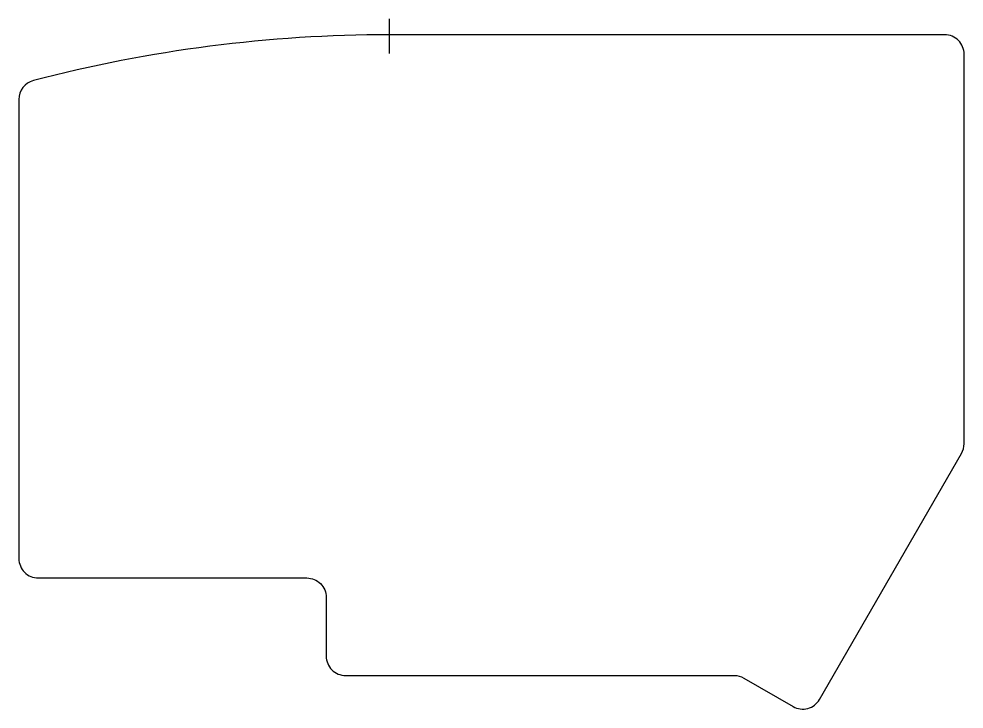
# Model space of a CAD drawing. Header units: millimetres. Extents: x -57 to 89, y -104 to 2.
import ezdxf

# ---------------------------------------------------------------- set-up
doc = ezdxf.new("R2010")
doc.units = ezdxf.units.MM
doc.layers.get('0').update_dxf_attribs({"linetype": 'CONTINUOUS'})

msp = doc.modelspace()

# ---------------------------------------------------------------- linework, layer by layer
msp.add_line((0, -2.88), (0, 2.46))
msp.add_lwpolyline([(-55.16, -7.1, 0.341057), (-57.4, -10), (-57.4, -81.1, 0.414214), (-54.4, -84.1), (-12.8, -84.1, -0.414214), (-9.8, -87.1), (-9.8, -96.2, 0.414214), (-6.8, -99.2), (53.4, -99.2, -0.131652), (54.9, -99.6), (62.51, -104, 0.414214), (66.61, -102.9), (88.6, -64.82, 0.131652), (89, -63.32), (89, -3, 0.414214), (86, 0), (0, 0, 0.064101)], format="xyb", close=True)

doc.saveas('drawing.dxf')
